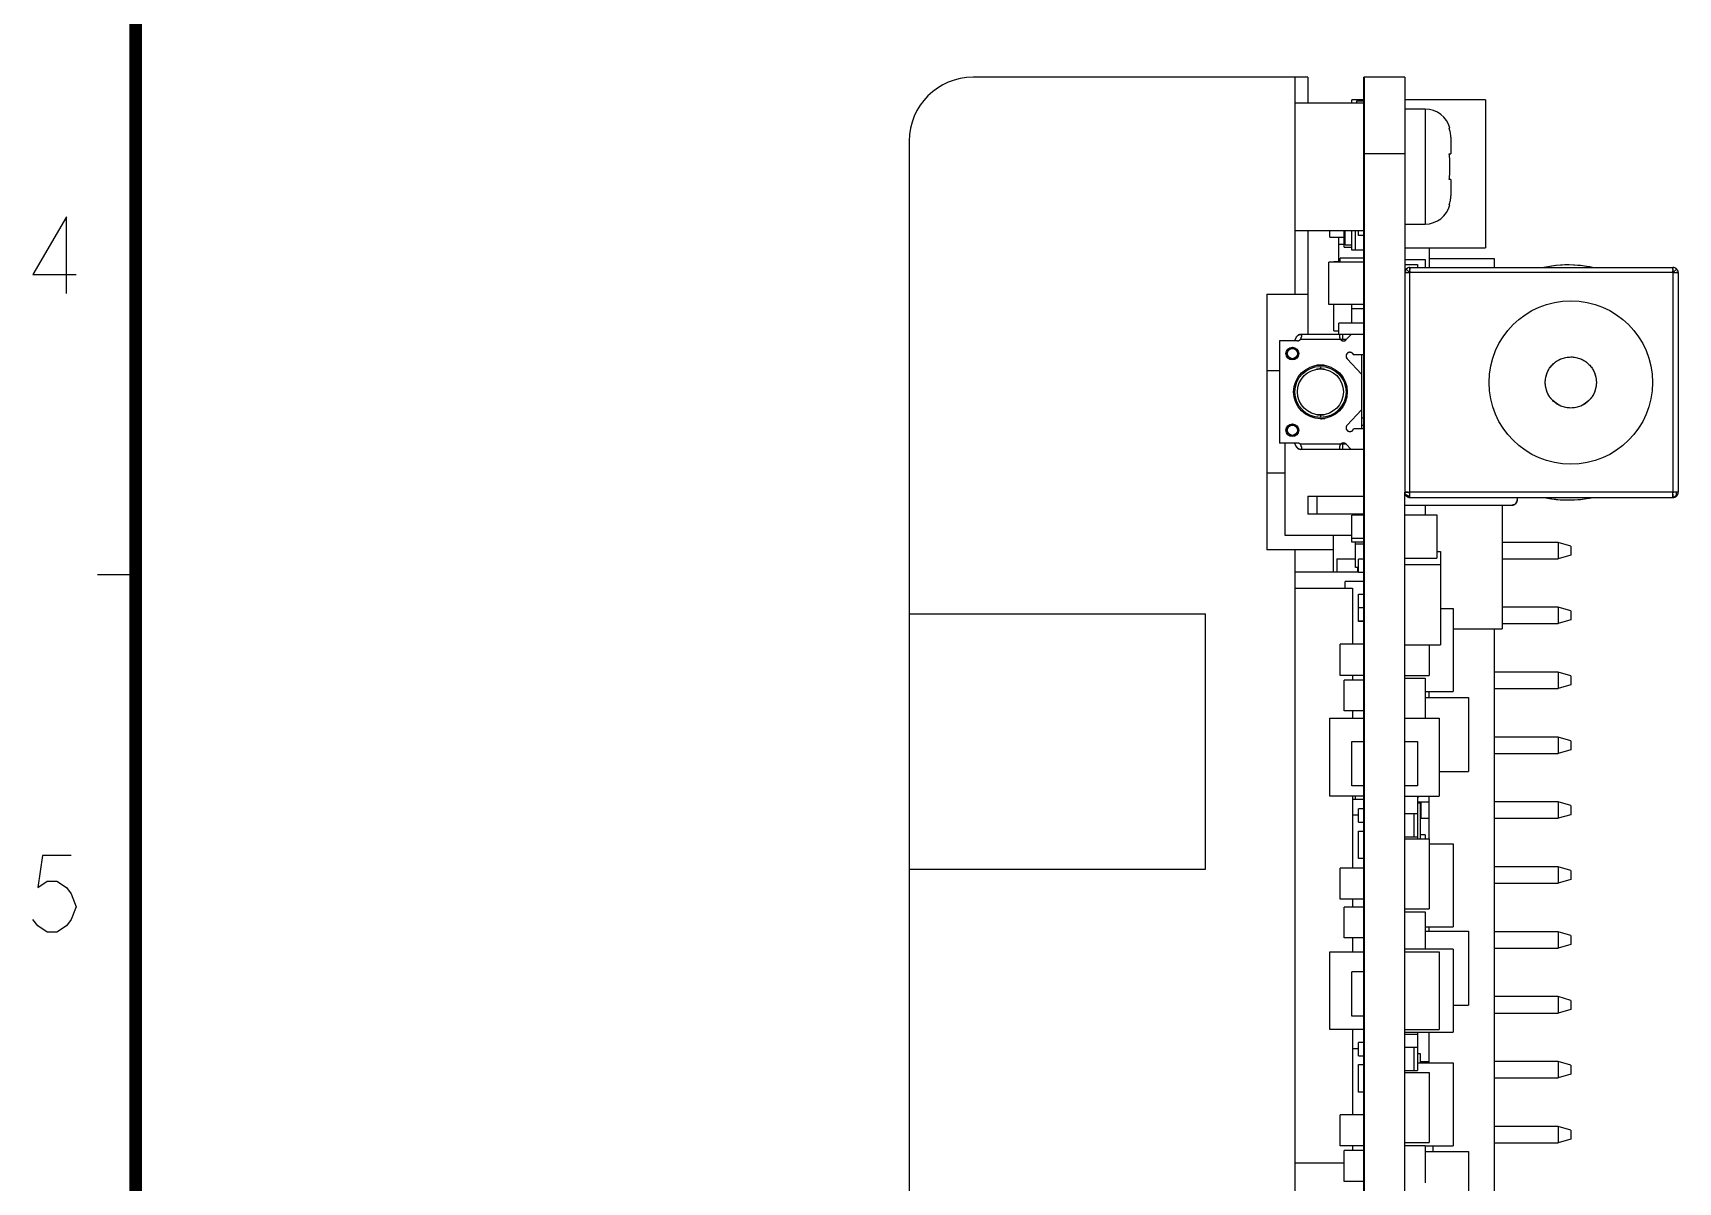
# Model space of a CAD drawing. Header units: millimetres. Extents: x 15 to 418, y 12 to 300.
# Drawn here: x 18 to 82.4, y 169.2 to 214.2 of the extents above; entities that cross this region are included whole.
import ezdxf

# ---------------------------------------------------------------- set-up
doc = ezdxf.new("R2010")
doc.units = ezdxf.units.MM
doc.header["$LTSCALE"] = 23.1
doc.layers.get('0').update_dxf_attribs({"linetype": 'CONTINUOUS'})

msp = doc.modelspace()

# ---------------------------------------------------------------- linework, layer by layer
at = {"color": 7, "linetype": 'Continuous'}
for p, q in [((67.882, 212.47), (54.782, 212.47)), ((67.382, 212.47), (67.382, 203.97)), ((67.882, 212.47), (67.882, 211.47)), ((70.082, 127.47), (70.082, 212.47)), ((71.682, 212.47), (70.082, 212.47)), ((70.103, 127.47), (70.103, 212.47)), ((71.682, 212.47), (71.682, 204.82)), ((67.382, 211.47), (70.082, 211.47)), ((69.603, 211.47), (69.603, 211.586)), ((70.082, 211.586), (69.603, 211.586)), ((69.803, 211.47), (69.803, 211.538)), ((70.082, 211.538), (69.803, 211.538)), ((70.082, 211.537), (69.803, 211.537)), ((71.682, 211.6), (74.582, 211.6)), ((74.842, 211.584), (71.682, 211.584)), ((74.582, 211.6), (74.582, 211.584)), ((74.842, 211.584), (74.842, 205.784)), ((72.482, 211.22), (71.682, 211.22)), ((72.482, 211.22), (72.482, 206.72)), ((73.425, 210.47), (73.45, 210.47)), ((73.482, 210.115), (73.482, 209.47)), ((52.282, 209.97), (52.282, 129.97)), ((71.682, 209.47), (70.082, 209.47)), ((73.425, 209.47), (73.482, 209.47)), ((73.482, 208.47), (73.425, 208.47)), ((73.482, 208.47), (73.482, 207.824)), ((73.45, 207.47), (73.425, 207.47)), ((67.382, 206.47), (70.082, 206.47)), ((67.882, 206.47), (67.882, 202.4)), ((68.753, 206.201), (68.753, 206.47)), ((68.753, 206.201), (69.303, 206.201)), ((69.103, 205.24), (69.103, 206.201)), ((69.303, 205.811), (69.303, 206.47)), ((69.353, 205.911), (69.353, 206.47)), ((69.603, 205.693), (69.603, 206.47)), ((69.753, 205.693), (69.753, 206.47)), ((69.873, 206.275), (69.873, 206.47)), ((70.082, 206.275), (69.873, 206.275)), ((71.682, 206.72), (72.482, 206.72)), ((69.303, 205.917), (69.103, 205.917)), ((69.303, 205.811), (69.603, 205.811)), ((69.353, 205.911), (69.603, 205.911)), ((70.082, 205.693), (69.603, 205.693)), ((71.682, 205.784), (74.842, 205.784)), ((72.632, 205.784), (72.632, 205.02)), ((68.703, 203.572), (68.703, 205.223)), ((70.082, 205.223), (68.703, 205.223)), ((69.153, 205.24), (68.904, 205.24)), ((69.153, 205.223), (69.153, 205.388)), ((70.082, 205.388), (69.153, 205.388)), ((71.682, 205.331), (72.482, 205.331)), ((71.682, 205.134), (72.182, 205.134)), ((71.74, 204.961), (71.882, 204.82)), ((71.882, 205.008), (71.882, 205.02)), ((71.882, 205.02), (82.182, 205.02)), ((71.882, 205.008), (71.882, 204.989)), ((71.882, 204.941), (71.882, 204.991)), ((71.882, 204.896), (71.882, 204.82)), ((72.182, 205.134), (72.182, 205.02)), ((72.482, 205.331), (72.482, 205.02)), ((72.642, 205.37), (75.182, 205.37)), ((75.182, 205.37), (75.182, 205.02)), ((82.182, 204.978), (82.181, 204.939)), ((82.182, 204.82), (82.181, 204.896)), ((82.182, 205.02), (82.182, 205.009)), ((82.182, 205.02), (82.182, 205.02)), ((82.323, 204.961), (82.182, 204.82)), ((71.682, 204.82), (71.682, 196.22)), ((71.682, 204.82), (71.682, 204.82)), ((71.682, 204.82), (71.693, 204.82)), ((71.724, 204.82), (71.763, 204.819)), ((71.882, 204.82), (71.805, 204.819)), ((71.882, 196.02), (71.882, 204.82)), ((82.182, 204.82), (71.882, 204.82)), ((82.182, 204.82), (82.182, 196.22)), ((82.258, 204.819), (82.182, 204.82)), ((82.303, 204.819), (82.353, 204.82)), ((82.37, 204.82), (82.351, 204.82)), ((82.37, 204.82), (82.382, 204.82)), ((82.382, 204.82), (82.382, 196.22)), ((66.282, 203.97), (66.282, 193.97)), ((66.282, 203.97), (67.882, 203.97)), ((70.082, 203.572), (68.703, 203.572)), ((68.904, 202.54), (68.904, 203.572)), ((69.603, 202.842), (69.603, 203.572)), ((70.082, 203.407), (69.603, 203.407)), ((67.434, 202.292), (67.36, 202.15)), ((70.082, 202.4), (67.611, 202.4)), ((67.632, 202.4), (67.632, 202.3)), ((68.904, 202.54), (69.103, 202.54)), ((69.103, 202.4), (69.103, 202.842)), ((70.082, 202.842), (69.103, 202.842)), ((69.132, 202.4), (69.132, 202.298)), ((69.262, 202.2), (69.262, 202.4)), ((69.582, 202.4), (69.391, 202.196)), ((66.782, 202.15), (66.782, 198.15)), ((67.482, 202.15), (66.782, 202.15)), ((67.281, 201.9), (67.281, 201.85)), ((69.168, 202.2), (67.594, 202.2)), ((69.395, 202.2), (69.17, 202.2)), ((69.377, 202.2), (69.383, 202.189)), ((66.782, 200.97), (66.282, 200.97)), ((67.281, 201.45), (67.281, 201.4)), ((68.381, 201.15), (68.381, 201.05)), ((69.398, 201.482), (69.422, 201.449)), ((69.412, 201.463), (69.422, 201.449)), ((69.422, 201.449), (69.981, 200.85)), ((70.082, 201.6), (69.674, 201.6)), ((69.981, 201.6), (69.981, 198.7)), ((68.381, 199.25), (68.381, 199.15)), ((69.981, 199.45), (69.422, 198.851)), ((70.082, 199.12), (69.981, 199.12)), ((67.281, 198.9), (67.281, 198.85)), ((67.281, 198.45), (67.281, 198.4)), ((69.655, 198.663), (69.674, 198.7)), ((70.082, 198.7), (69.674, 198.7)), ((70.082, 198.842), (69.981, 198.842)), ((67.482, 198.15), (66.782, 198.15)), ((67.003, 194.524), (67.003, 198.15)), ((67.36, 198.15), (67.434, 198.007)), ((69.168, 198.1), (67.594, 198.1)), ((67.596, 198.097), (67.594, 198.1)), ((67.607, 198.082), (67.598, 198.094)), ((70.082, 197.9), (67.611, 197.9)), ((67.632, 198), (67.632, 197.9)), ((69.132, 198.002), (69.132, 197.9)), ((69.395, 198.1), (69.17, 198.1)), ((69.262, 197.9), (69.262, 198.1)), ((69.383, 198.111), (69.377, 198.1)), ((69.391, 198.104), (69.582, 197.9)), ((67.003, 196.97), (66.282, 196.97)), ((67.882, 196.07), (70.082, 196.07)), ((68.257, 195.37), (68.257, 196.07)), ((71.682, 127.47), (71.682, 196.22)), ((71.72, 196.22), (71.696, 196.22)), ((71.697, 196.22), (71.72, 196.22)), ((71.759, 196.22), (71.72, 196.22)), ((71.813, 196.22), (71.759, 196.22)), ((71.759, 196.22), (71.813, 196.22)), ((82.382, 196.22), (71.882, 196.22)), ((71.882, 196.02), (82.182, 196.02)), ((76.082, 195.92), (76.077, 195.889)), ((76.082, 196.02), (76.082, 195.92)), ((82.182, 196.097), (82.181, 196.058)), ((82.181, 196.058), (82.181, 196.034)), ((82.181, 196.035), (82.181, 196.058)), ((82.182, 196.151), (82.182, 196.097)), ((82.182, 196.097), (82.182, 196.151)), ((70.082, 195.37), (67.882, 195.37)), ((69.603, 194.263), (69.603, 195.33)), ((70.082, 195.33), (69.603, 195.33)), ((71.682, 195.72), (75.882, 195.72)), ((71.682, 195.342), (72.932, 195.342)), ((72.482, 195.72), (72.482, 195.342)), ((72.932, 195.342), (72.932, 193.642)), ((75.492, 195.72), (75.492, 190.878)), ((69.603, 194.524), (67.003, 194.524)), ((68.882, 194.524), (68.882, 193.093)), ((68.882, 193.97), (66.282, 193.97)), ((67.382, 193.97), (67.382, 127.47)), ((70.082, 194.416), (69.603, 194.416)), ((70.082, 194.263), (69.603, 194.263)), ((69.753, 193.273), (69.753, 194.263)), ((70.082, 194.187), (69.753, 194.187)), ((72.932, 193.908), (73.082, 193.908)), ((73.082, 193.908), (73.082, 190.25)), ((77.682, 194.26), (75.492, 194.26)), ((77.682, 194.26), (77.682, 193.62)), ((78.182, 194.116), (77.682, 194.26)), ((78.182, 194.116), (78.182, 193.763)), ((69.023, 193.62), (69.023, 193.093)), ((69.023, 193.62), (69.753, 193.62)), ((69.873, 193.273), (69.753, 193.273)), ((69.832, 193.273), (69.832, 193.092)), ((69.873, 193.092), (69.873, 193.605)), ((70.082, 193.605), (69.873, 193.605)), ((71.682, 193.642), (72.932, 193.642)), ((71.682, 193.4), (73.082, 193.4)), ((75.492, 193.62), (77.682, 193.62)), ((78.182, 193.763), (77.682, 193.62)), ((20.5, 193), (22, 193)), ((69.873, 193.093), (67.382, 193.093)), ((69.353, 192.47), (69.353, 192.728)), ((70.082, 192.728), (69.353, 192.728)), ((69.873, 193.092), (70.082, 193.092)), ((67.382, 192.47), (69.632, 192.47)), ((69.632, 192.47), (69.632, 190.275)), ((69.873, 191.162), (69.873, 192.234)), ((69.873, 192.234), (70.082, 192.234)), ((52.282, 191.47), (63.882, 191.47)), ((63.882, 181.47), (63.882, 191.47)), ((70.082, 191.7), (69.873, 191.7)), ((73.082, 191.672), (73.582, 191.672)), ((73.582, 191.672), (73.582, 188.422)), ((77.682, 191.72), (75.492, 191.72)), ((77.682, 191.72), (77.682, 191.08)), ((78.182, 191.576), (77.682, 191.72)), ((78.182, 191.576), (78.182, 191.223)), ((69.873, 191.187), (70.082, 191.187)), ((70.082, 191.162), (69.873, 191.162)), ((73.582, 190.878), (75.492, 190.878)), ((75.182, 190.878), (75.182, 157.255)), ((75.492, 191.08), (77.682, 191.08)), ((78.182, 191.223), (77.682, 191.08)), ((69.153, 189.056), (69.153, 190.275)), ((70.082, 190.275), (69.153, 190.275)), ((71.682, 190.25), (73.082, 190.25)), ((72.632, 190.25), (72.632, 189.056)), ((70.082, 189.056), (69.153, 189.056)), ((69.303, 187.666), (69.303, 188.872)), ((70.082, 188.872), (69.303, 188.872)), ((69.632, 189.056), (69.632, 188.872)), ((71.682, 189.056), (72.632, 189.056)), ((71.682, 188.948), (72.482, 188.948)), ((72.482, 188.948), (72.482, 187.38)), ((77.682, 189.18), (75.182, 189.18)), ((77.682, 189.18), (77.682, 188.54)), ((78.182, 189.036), (77.682, 189.18)), ((78.182, 189.036), (78.182, 188.683)), ((72.482, 188.422), (73.582, 188.422)), ((72.482, 188.193), (74.182, 188.193)), ((72.642, 188.193), (72.642, 188.422)), ((74.182, 188.193), (74.182, 185.297)), ((75.182, 188.54), (77.682, 188.54)), ((78.182, 188.683), (77.682, 188.54)), ((70.082, 187.666), (69.303, 187.666)), ((69.632, 187.666), (69.632, 187.38)), ((68.753, 184.332), (68.753, 187.38)), ((68.753, 187.38), (70.082, 187.38)), ((71.682, 187.38), (73.032, 187.38)), ((73.032, 187.38), (73.032, 184.332)), ((69.603, 184.738), (69.603, 186.465)), ((69.603, 186.465), (70.082, 186.465)), ((71.682, 186.465), (72.182, 186.465)), ((72.182, 186.465), (72.182, 184.738)), ((77.682, 186.64), (75.182, 186.64)), ((77.682, 186.64), (77.682, 186)), ((78.182, 186.496), (77.682, 186.64)), ((78.182, 186.143), (77.682, 186)), ((78.182, 186.496), (78.182, 186.143)), ((75.182, 186), (77.682, 186)), ((73.032, 185.297), (74.182, 185.297)), ((70.082, 184.332), (68.753, 184.332)), ((70.082, 184.738), (69.603, 184.738)), ((69.632, 184.332), (69.632, 181.512)), ((69.753, 184.203), (69.753, 184.332)), ((72.182, 184.738), (71.682, 184.738)), ((71.682, 184.332), (73.032, 184.332)), ((72.182, 184.332), (72.182, 182.655)), ((72.182, 184.301), (72.232, 184.301)), ((72.232, 184.332), (72.232, 184.301)), ((72.642, 182.655), (72.642, 184.332)), ((70.082, 184.203), (69.632, 184.203)), ((69.873, 183.584), (69.632, 183.584)), ((69.873, 183.313), (69.873, 183.826)), ((70.082, 183.826), (69.873, 183.826)), ((71.682, 183.646), (72.182, 183.646)), ((72.032, 183.646), (72.032, 182.732)), ((72.182, 184.1), (72.642, 184.1)), ((72.182, 184.062), (72.282, 184.062)), ((72.282, 184.062), (72.282, 182.655)), ((72.322, 184.1), (72.283, 184.061)), ((72.322, 183.46), (72.322, 184.1)), ((77.682, 184.1), (75.182, 184.1)), ((77.682, 184.1), (77.682, 183.46)), ((78.182, 183.956), (77.682, 184.1)), ((78.182, 183.603), (77.682, 183.46)), ((78.182, 183.956), (78.182, 183.603)), ((69.873, 183.313), (70.082, 183.313)), ((69.873, 181.891), (69.873, 182.963)), ((69.873, 182.963), (70.082, 182.963)), ((72.282, 183.5), (72.322, 183.46)), ((72.282, 183.46), (72.642, 183.46)), ((75.182, 183.46), (77.682, 183.46)), ((71.682, 182.732), (72.182, 182.732)), ((71.682, 182.655), (72.632, 182.655)), ((72.482, 182.815), (72.282, 182.815)), ((72.482, 182.815), (72.482, 182.655)), ((72.632, 182.655), (72.632, 179.912)), ((72.632, 182.464), (73.582, 182.464)), ((73.582, 182.464), (73.582, 179.214)), ((70.082, 181.891), (69.873, 181.891)), ((52.282, 181.47), (63.882, 181.47)), ((69.153, 180.293), (69.153, 181.512)), ((70.082, 181.512), (69.153, 181.512)), ((77.682, 181.56), (75.182, 181.56)), ((77.682, 181.56), (77.682, 180.92)), ((78.182, 181.416), (77.682, 181.56)), ((78.182, 181.063), (77.682, 180.92)), ((78.182, 181.416), (78.182, 181.063)), ((75.182, 180.92), (77.682, 180.92)), ((70.082, 180.293), (69.153, 180.293)), ((69.303, 178.776), (69.303, 179.982)), ((70.082, 179.982), (69.303, 179.982)), ((69.632, 180.293), (69.632, 179.982)), ((71.682, 179.912), (72.632, 179.912)), ((71.682, 179.804), (72.482, 179.804)), ((72.482, 179.804), (72.482, 178.337)), ((72.482, 179.214), (73.582, 179.214)), ((72.642, 179.049), (72.642, 179.214)), ((70.082, 178.776), (69.303, 178.776)), ((69.632, 178.776), (69.632, 178.236)), ((72.482, 179.049), (74.182, 179.049)), ((74.182, 179.049), (74.182, 176.153)), ((77.682, 179.02), (75.182, 179.02)), ((77.682, 179.02), (77.682, 178.38)), ((78.182, 178.876), (77.682, 179.02)), ((78.182, 178.523), (77.682, 178.38)), ((78.182, 178.876), (78.182, 178.523)), ((68.753, 175.188), (68.753, 178.236)), ((68.753, 178.236), (70.082, 178.236)), ((73.582, 178.337), (71.682, 178.337)), ((71.682, 178.236), (73.032, 178.236)), ((73.032, 178.236), (73.032, 175.188)), ((73.582, 178.337), (73.582, 175.087)), ((75.182, 178.38), (77.682, 178.38)), ((69.603, 175.721), (69.603, 177.448)), ((70.082, 177.448), (69.603, 177.448)), ((73.582, 176.153), (74.182, 176.153)), ((77.682, 176.48), (75.182, 176.48)), ((75.182, 175.84), (77.682, 175.84)), ((77.682, 176.48), (77.682, 175.84)), ((78.182, 176.336), (77.682, 176.48)), ((78.182, 175.983), (77.682, 175.84)), ((78.182, 176.336), (78.182, 175.983)), ((70.082, 175.721), (69.603, 175.721)), ((70.082, 175.188), (68.753, 175.188)), ((69.632, 175.188), (69.632, 171.86)), ((69.873, 174.169), (69.873, 174.682)), ((70.082, 174.682), (69.873, 174.682)), ((71.682, 175.188), (73.032, 175.188)), ((71.682, 175.087), (73.582, 175.087)), ((71.682, 175.01), (72.182, 175.01)), ((72.182, 175.087), (72.182, 173.588)), ((72.642, 173.892), (72.642, 175.087)), ((69.873, 174.44), (69.632, 174.44)), ((69.873, 174.169), (70.082, 174.169)), ((71.682, 174.502), (72.182, 174.502)), ((72.032, 174.502), (72.032, 173.588)), ((72.182, 174.26), (72.282, 174.26)), ((72.282, 174.26), (72.282, 173.892)), ((72.322, 173.94), (72.282, 173.9)), ((72.282, 173.94), (72.642, 173.94)), ((72.322, 173.892), (72.322, 173.94)), ((77.682, 173.94), (75.182, 173.94)), ((77.682, 173.94), (77.682, 173.3)), ((78.182, 173.796), (77.682, 173.94)), ((69.873, 172.747), (69.873, 173.819)), ((69.873, 173.819), (70.082, 173.819)), ((71.682, 173.588), (72.182, 173.588)), ((71.682, 173.511), (72.632, 173.511)), ((72.182, 173.892), (73.582, 173.892)), ((72.632, 173.511), (72.632, 170.768)), ((73.582, 173.892), (73.582, 170.642)), ((75.182, 173.3), (77.682, 173.3)), ((78.182, 173.443), (77.682, 173.3)), ((78.182, 173.796), (78.182, 173.443)), ((70.082, 172.747), (69.873, 172.747)), ((69.153, 170.641), (69.153, 171.86)), ((70.082, 171.86), (69.153, 171.86)), ((77.682, 171.4), (75.182, 171.4)), ((77.682, 171.4), (77.682, 170.76)), ((78.182, 171.256), (77.682, 171.4)), ((71.682, 170.768), (72.632, 170.768)), ((75.182, 170.76), (77.682, 170.76)), ((78.182, 170.903), (77.682, 170.76)), ((78.182, 171.256), (78.182, 170.903)), ((70.082, 170.641), (69.153, 170.641)), ((69.303, 169.251), (69.303, 170.457)), ((70.082, 170.457), (69.303, 170.457)), ((69.632, 170.641), (69.632, 170.457)), ((71.682, 170.66), (72.482, 170.66)), ((72.482, 170.66), (72.482, 169.193)), ((72.482, 170.642), (73.582, 170.642)), ((72.482, 170.413), (74.182, 170.413)), ((72.782, 170.642), (72.782, 170.413)), ((74.182, 170.413), (74.182, 167.517)), ((67.382, 169.97), (69.303, 169.97)), ((70.082, 169.251), (69.303, 169.251))]:
    msp.add_line(p, q, dxfattribs=at)
at = {"color": 6, "linetype": 'Continuous'}
msp.add_line((67.882, 196.07), (67.882, 195.37), dxfattribs=at)
at = {"color": 7, "linetype": 'Continuous', "const_width": 0.5}
msp.add_lwpolyline([(22, 293), (22, 18)], dxfattribs=at)
at = {"color": 7, "linetype": 'Continuous'}
for points in [[(19.285, 204), (19.285, 207), (17.973, 204.75), (19.66, 204.75)], [(19.473, 182), (18.348, 182), (18.16, 180.75), (18.535, 181), (18.91, 181), (19.285, 180.75), (19.473, 180.5), (19.66, 180), (19.473, 179.5), (19.285, 179.25), (18.91, 179), (18.535, 179), (18.16, 179.25), (17.973, 179.5)]]:
    msp.add_lwpolyline(points, dxfattribs=at)
for centre, radius in [((78.182, 200.52), 3.2), ((67.281, 201.65), 0.25), ((67.281, 201.65), 0.2), ((68.381, 200.15), 1.05), ((68.381, 200.15), 1), ((68.381, 200.15), 0.9), ((78.182, 200.52), 1), ((67.281, 198.65), 0.25), ((67.281, 198.65), 0.2)]:
    msp.add_circle(centre, radius, dxfattribs=at)
for centre, radius, start, end in [((54.782, 209.97), 2.5, 90, 180), ((72.482, 210.22), 1, 14.47751, 90), ((72.482, 207.72), 1, 270, 345.52249), ((71.882, 204.82), 0.2, 89.98573, 180.01427), ((71.882, 204.999), 0.0211, 89.94067, 91.04825), ((74.715, 204.996), 2.833, 179.75004, 180.11418), ((66.994, 204.904), 4.889, 359.91108, 0.43467), ((69.663, 204.913), 2.22, 359.55688, 0.71406), ((63.724, 204.913), 8.158, 359.34351, 359.8792), ((78.082, 200.52), 4.6, 78.03142, 101.96863), ((78.09, 200.467), 4.653, 98.16167, 101.92958), ((78.082, 200.53), 4.59, 80.93041, 98.17576), ((78.073, 200.465), 4.655, 78.07083, 80.95379), ((77.023, 205.006), 5.159, 359.25983, 359.69019), ((87.743, 204.897), 5.562, 179.56508, 180.0056), ((84.484, 204.91), 2.303, 179.28823, 180.35208), ((88.233, 204.9), 6.051, 180.02905, 180.75581), ((82.182, 204.82), 0.2, 359.98575, 90.01425), ((78.873, 205.005), 3.309, 359.52645, 0.06085), ((71.696, 201.511), 3.309, 89.52645, 90.06085), ((71.696, 199.661), 5.159, 89.25983, 89.69019), ((71.804, 210.381), 5.562, 269.56508, 270.0056), ((71.791, 207.122), 2.303, 269.28823, 270.35208), ((71.802, 210.871), 6.051, 270.02905, 270.75581), ((82.275, 212.978), 8.158, 269.34351, 269.8792), ((82.266, 209.708), 4.889, 269.91108, 270.43467), ((82.275, 207.039), 2.22, 269.55688, 270.71406), ((82.358, 201.986), 2.833, 89.75004, 90.11418), ((82.361, 204.82), 0.0211, 359.94073, 1.04769), ((67.611, 202.2), 0.2, 89.99893, 152.43787), ((67.673, 202.141), 0.285, 137.41428, 139.69719), ((67.482, 202.3), 0.15, 269.99825, 0.00175), ((67.595, 202.224), 0.171, 127.92182, 128.41637), ((67.616, 202.182), 0.218, 112.41834, 115.84229), ((67.611, 202.21), 0.19, 102.39903, 106.41881), ((67.489, 202.296), 0.142, 336.75972, 340.83031), ((67.443, 202.31), 0.19, 346.81543, 348.23681), ((67.448, 202.308), 0.185, 346.50754, 346.81292), ((69.282, 202.298), 0.15, 179.99927, 317.00073), ((69.431, 202.332), 0.303, 192.73311, 192.92902), ((69.391, 202.323), 0.262, 192.91574, 193.8954), ((69.361, 202.316), 0.231, 193.90463, 194.77815), ((67.481, 202.313), 0.163, 270.23224, 270.72863), ((67.483, 202.292), 0.142, 282.16927, 283.97149), ((67.483, 202.295), 0.145, 283.97716, 287.14239), ((67.482, 202.298), 0.148, 287.1363, 288.36355), ((67.48, 202.303), 0.153, 288.3898, 294.5181), ((67.479, 202.306), 0.156, 294.49393, 297.58284), ((67.479, 202.305), 0.156, 297.58458, 298.05795), ((67.48, 202.304), 0.155, 298.05457, 302.46737), ((67.481, 202.303), 0.153, 302.46948, 306.11231), ((67.486, 202.296), 0.145, 306.05822, 312.32224), ((67.495, 202.286), 0.131, 312.35651, 316.75425), ((67.5, 202.281), 0.123, 316.77681, 319.08239), ((67.436, 202.334), 0.207, 319.59692, 323.34092), ((67.499, 202.292), 0.131, 331.65093, 336.71435), ((69.316, 202.326), 0.194, 212.12853, 213.56457), ((69.923, 203.003), 1.102, 226.78357, 227.0309), ((69.291, 202.299), 0.156, 235.5469, 237.50763), ((69.287, 202.292), 0.148, 237.52212, 238.05479), ((69.282, 202.299), 0.151, 240.91049, 255.16228), ((69.272, 202.265), 0.117, 244.17244, 244.60631), ((69.269, 202.259), 0.11, 244.57763, 247.97902), ((69.264, 202.246), 0.0959, 247.97037, 257.73099), ((69.267, 202.26), 0.11, 257.82978, 260.93523), ((69.294, 202.277), 0.128, 274.77037, 276.67052), ((69.295, 202.251), 0.102, 291.02437, 291.96238), ((69.294, 202.253), 0.105, 291.96029, 292.40141), ((69.532, 201.551), 0.15, 18.89041, 207.30126), ((69.531, 201.551), 0.149, 158.82282, 167.92344), ((69.533, 201.551), 0.151, 143.31611, 154.43927), ((68.382, 200.145), 1.055, 90.02416, 99.46619), ((68.382, 200.142), 0.908, 90.04344, 99.98485), ((68.38, 200.127), 1.073, 89.5017, 89.92643), ((68.381, 200.144), 0.905, 80.03423, 89.96947), ((68.38, 200.138), 1.062, 80.56221, 89.51837), ((69.531, 201.552), 0.149, 173.90258, 179.34968), ((69.528, 201.552), 0.146, 167.9293, 173.85652), ((69.515, 201.545), 0.132, 194.50239, 197.33908), ((69.501, 201.54), 0.117, 197.28456, 203.39693), ((69.499, 201.54), 0.115, 203.50545, 206.54092), ((69.513, 201.547), 0.131, 206.54409, 209.29975), ((68.382, 200.155), 0.905, 260.03423, 269.96947), ((68.383, 200.173), 1.073, 269.61278, 269.92705), ((68.381, 200.157), 0.908, 270.04344, 279.98485), ((68.381, 200.155), 1.055, 270.02478, 279.46675), ((69.532, 198.748), 0.15, 136.99971, 325.41057), ((69.532, 198.749), 0.15, 167.48732, 177.43298), ((69.538, 198.749), 0.156, 177.40902, 182.98084), ((69.538, 198.749), 0.156, 182.96804, 186.90136), ((69.524, 198.751), 0.142, 160.22551, 167.46273), ((69.516, 198.754), 0.133, 152.57717, 160.2307), ((69.558, 198.725), 0.115, 321.62021, 324.65494), ((69.545, 198.734), 0.131, 324.658, 327.40854), ((67.611, 198.1), 0.2, 207.56213, 270.00107), ((67.482, 198), 0.15, 359.99825, 90.00175), ((67.479, 197.993), 0.157, 76.87199, 77.98013), ((67.479, 197.993), 0.157, 66.55391, 76.86915), ((67.48, 197.994), 0.156, 65.43504, 66.55383), ((67.482, 197.999), 0.151, 59.77864, 65.4611), ((67.484, 198.003), 0.146, 59.2042, 59.74833), ((67.486, 198.006), 0.142, 55.26938, 59.2179), ((67.488, 198.009), 0.138, 54.06406, 55.25444), ((67.487, 198.008), 0.141, 52.81751, 54.06108), ((67.485, 198.004), 0.145, 51.42383, 52.81663), ((67.477, 197.995), 0.156, 46.31034, 51.37467), ((67.466, 197.984), 0.172, 43.66966, 46.34481), ((67.46, 197.978), 0.181, 42.41786, 43.68145), ((66.691, 197.4), 1.142, 37.43344, 37.62338), ((67.463, 197.982), 0.175, 32.94216, 34.65674), ((67.485, 197.997), 0.148, 31.85829, 32.91831), ((67.503, 198.008), 0.127, 28.59698, 31.8917), ((67.512, 198.012), 0.118, 27.06386, 28.55815), ((67.516, 198.015), 0.113, 24.93815, 27.06862), ((67.521, 198.017), 0.108, 23.31196, 24.93413), ((67.366, 197.973), 0.269, 13.7276, 14.37029), ((67.363, 197.972), 0.271, 13.12302, 13.72774), ((67.362, 197.972), 0.273, 12.71112, 13.12326), ((67.361, 197.971), 0.274, 12.26551, 12.71113), ((67.371, 197.974), 0.263, 11.06241, 12.28104), ((69.282, 198.002), 0.15, 42.99905, 180.00095), ((69.32, 197.992), 0.19, 166.95409, 168.72335), ((69.313, 197.993), 0.182, 166.39161, 166.95077), ((69.273, 198.005), 0.141, 157.12502, 161.03715), ((69.263, 198.009), 0.13, 153.4179, 157.09217), ((69.267, 198.007), 0.135, 152.74923, 153.41211), ((69.271, 198.005), 0.139, 151.73159, 152.74726), ((69.339, 197.961), 0.22, 142.07357, 144.1259), ((69.359, 197.945), 0.246, 141.02327, 142.08964), ((69.837, 197.382), 0.981, 132.64125, 132.96042), ((69.3, 197.989), 0.17, 122.80278, 124.69873), ((69.289, 198.006), 0.15, 120.56565, 122.81312), ((69.282, 198.001), 0.151, 104.56147, 117.22046), ((69.267, 198.048), 0.103, 113.11559, 114.50646), ((69.262, 198.058), 0.091, 101.54602, 113.10211), ((69.266, 198.04), 0.11, 98.56939, 101.4823), ((69.294, 198.025), 0.125, 82.77524, 84.39362), ((69.293, 198.041), 0.11, 66.61068, 70.07842), ((71.883, 196.22), 0.201, 180.05683, 197.73131), ((71.882, 196.22), 0.2, 179.98573, 270.01427), ((71.881, 196.219), 0.199, 197.78154, 200.05518), ((71.883, 196.22), 0.201, 200.08584, 214.62367), ((71.765, 198.901), 2.681, 269.03183, 269.87218), ((71.882, 196.22), 0.201, 216.62269, 231.83185), ((71.882, 196.22), 0.201, 233.88331, 251.86195), ((71.89, 196.23), 0.213, 239.45079, 240.95965), ((71.817, 218.838), 22.618, 269.98879, 270.16368), ((71.881, 196.355), 0.276, 257.14433, 270.07528), ((71.882, 196.222), 0.202, 251.9345, 253.48187), ((71.882, 196.221), 0.201, 253.50327, 269.93737), ((75.882, 195.92), 0.2, 269.98463, 0.01537), ((78.09, 200.573), 4.653, 258.07043, 261.76759), ((78.082, 200.52), 4.6, 258.03135, 281.96858), ((78.082, 200.51), 4.59, 261.75271, 278.99511), ((78.073, 200.574), 4.655, 278.97245, 281.92923), ((79.501, 196.103), 2.681, 359.03183, 359.87218), ((59.564, 196.155), 22.618, 359.98879, 0.16368), ((82.182, 196.22), 0.2, 269.98575, 0.01425), ((82.182, 196.221), 0.201, 270.05683, 287.73131), ((82.182, 196.219), 0.199, 287.78154, 290.05515), ((82.201, 196.175), 0.151, 287.5736, 291.92264), ((82.181, 196.221), 0.201, 290.08581, 304.62369), ((82.181, 196.22), 0.201, 306.62264, 321.83192), ((82.047, 196.219), 0.276, 347.14433, 0.07528), ((82.181, 196.22), 0.201, 323.8833, 341.86196), ((82.18, 196.22), 0.202, 341.93451, 343.48188), ((82.18, 196.22), 0.201, 343.50327, 359.93737)]:
    msp.add_arc(centre, radius, start, end, dxfattribs=at)
at = {"color": 6, "linetype": 'Continuous'}
for centre, radius, start, end in [((71.883, 196.22), 0.202, 197.73131, 198.36586), ((71.882, 196.22), 0.201, 198.46894, 200.08584), ((71.882, 196.22), 0.201, 214.62367, 215.7375), ((71.883, 196.221), 0.201, 215.81766, 216.62269), ((71.882, 196.221), 0.201, 233.54928, 233.88331), ((71.882, 196.221), 0.201, 251.86195, 252.00087), ((71.882, 196.221), 0.202, 253.48187, 267.26467), ((71.882, 196.218), 0.198, 267.29358, 269.02912), ((71.882, 196.217), 0.197, 269.02992, 269.99958), ((82.182, 196.221), 0.202, 287.73131, 288.36586), ((82.181, 196.22), 0.201, 288.46894, 290.08581), ((82.181, 196.22), 0.201, 304.62369, 305.73748), ((82.181, 196.221), 0.201, 305.81765, 306.62264), ((82.181, 196.22), 0.201, 323.54927, 323.8833), ((82.181, 196.22), 0.201, 341.86196, 342.00088), ((82.18, 196.22), 0.202, 343.48188, 357.26495), ((82.185, 196.22), 0.197, 359.03029, 359.99958), ((82.184, 196.22), 0.198, 357.29387, 359.02949)]:
    msp.add_arc(centre, radius, start, end, dxfattribs=at)
at = {"color": 7, "linetype": 'Continuous'}
for points, knots in [([(73.482, 210.115), (73.482, 210.175), (73.473, 210.296), (73.444, 210.413), (73.425, 210.47)], [0, 0, 0, 0, 0.500026, 1, 1, 1, 1]), ([(73.425, 208.47), (73.435, 208.553), (73.447, 208.719), (73.452, 208.97), (73.447, 209.22), (73.435, 209.387), (73.425, 209.47)], [0, 0, 0, 0, 0.25, 0.500001, 0.75, 1, 1, 1, 1]), ([(73.425, 207.47), (73.444, 207.527), (73.473, 207.644), (73.482, 207.764), (73.482, 207.824)], [0, 0, 0, 0, 0.499973, 1, 1, 1, 1]), ([(71.694, 204.82), (71.692, 204.82), (71.689, 204.82), (71.686, 204.82), (71.684, 204.821), (71.683, 204.82), (71.682, 204.821), (71.682, 204.821), (71.682, 204.82)], [0, 0, 0, 0, 0.401677, 0.693295, 0.797014, 0.874044, 0.930642, 1, 1, 1, 1]), ([(71.881, 205.02), (71.881, 205.02), (71.88, 205.02), (71.881, 205.019), (71.881, 205.018), (71.881, 205.017), (71.881, 205.015), (71.882, 205.012), (71.882, 205.01), (71.882, 205.008)], [0, 0, 0, 0, 0.069909, 0.128944, 0.206327, 0.309579, 0.440704, 0.599799, 1, 1, 1, 1]), ([(71.882, 204.989), (71.882, 204.986), (71.882, 204.97), (71.882, 204.953), (71.882, 204.941)], [0, 0, 0, 0, 0.211487, 1, 1, 1, 1]), ([(82.182, 205.008), (82.182, 205.01), (82.182, 205.013), (82.182, 205.016), (82.183, 205.018), (82.182, 205.019), (82.183, 205.02), (82.183, 205.02), (82.182, 205.02)], [0, 0, 0, 0, 0.401673, 0.693287, 0.797004, 0.874032, 0.930629, 1, 1, 1, 1]), ([(82.182, 204.978), (82.182, 204.981), (82.182, 204.991), (82.182, 205.001), (82.182, 205.008)], [0, 0, 0, 0, 0.30278, 1, 1, 1, 1]), ([(82.382, 204.82), (82.382, 204.82), (82.382, 204.821), (82.381, 204.82), (82.38, 204.82), (82.379, 204.82), (82.377, 204.82), (82.374, 204.82), (82.372, 204.82), (82.37, 204.82)], [0, 0, 0, 0, 0.069921, 0.128954, 0.206336, 0.309586, 0.440709, 0.599802, 1, 1, 1, 1]), ([(71.724, 204.82), (71.721, 204.82), (71.711, 204.82), (71.701, 204.82), (71.694, 204.82)], [0, 0, 0, 0, 0.30278, 1, 1, 1, 1]), ([(82.351, 204.82), (82.348, 204.82), (82.332, 204.82), (82.315, 204.82), (82.303, 204.819)], [0, 0, 0, 0, 0.211487, 1, 1, 1, 1]), ([(67.434, 202.292), (67.435, 202.296), (67.438, 202.302), (67.443, 202.31), (67.449, 202.318), (67.454, 202.323), (67.456, 202.325)], [0, 0, 0, 0, 0.249551, 0.502023, 0.750973, 1, 1, 1, 1]), ([(67.623, 202.25), (67.624, 202.251), (67.625, 202.256), (67.627, 202.261), (67.628, 202.265)], [0, 0, 0, 0, 0.251972, 1, 1, 1, 1]), ([(67.629, 202.271), (67.629, 202.273), (67.631, 202.283), (67.632, 202.293), (67.632, 202.3)], [0, 0, 0, 0, 0.258357, 1, 1, 1, 1]), ([(69.132, 202.298), (69.131, 202.297), (69.131, 202.295), (69.131, 202.291), (69.132, 202.289), (69.132, 202.287)], [0, 0, 0, 0, 0.247257, 0.495961, 1, 1, 1, 1]), ([(69.132, 202.287), (69.132, 202.285), (69.133, 202.278), (69.134, 202.271), (69.136, 202.266)], [0, 0, 0, 0, 0.245355, 1, 1, 1, 1]), ([(69.138, 202.257), (69.139, 202.251), (69.143, 202.239), (69.149, 202.228), (69.152, 202.223)], [0, 0, 0, 0, 0.495711, 1, 1, 1, 1]), ([(67.217, 201.461), (67.207, 201.464), (67.187, 201.472), (67.152, 201.495), (67.115, 201.532), (67.087, 201.589), (67.078, 201.652), (67.088, 201.714), (67.113, 201.761), (67.14, 201.793), (67.172, 201.82), (67.2, 201.835), (67.22, 201.84)], [0, 0, 0, 0, 0.062457, 0.125266, 0.250159, 0.375138, 0.500102, 0.625091, 0.750047, 0.812669, 0.875248, 1, 1, 1, 1]), ([(67.346, 201.839), (67.356, 201.836), (67.375, 201.828), (67.41, 201.805), (67.447, 201.767), (67.475, 201.711), (67.484, 201.648), (67.474, 201.585), (67.45, 201.539), (67.422, 201.507), (67.391, 201.48), (67.362, 201.465), (67.342, 201.459)], [0, 0, 0, 0, 0.062457, 0.125266, 0.250159, 0.375138, 0.500102, 0.625091, 0.750047, 0.812669, 0.875248, 1, 1, 1, 1]), ([(69.249, 202.151), (69.258, 202.15), (69.277, 202.149), (69.296, 202.149), (69.305, 202.15)], [0, 0, 0, 0, 0.498887, 1, 1, 1, 1]), ([(69.309, 202.15), (69.313, 202.151), (69.321, 202.152), (69.328, 202.154), (69.332, 202.156)], [0, 0, 0, 0, 0.49946, 1, 1, 1, 1]), ([(69.63, 201.665), (69.615, 201.678), (69.588, 201.693), (69.548, 201.701), (69.518, 201.702), (69.488, 201.696), (69.45, 201.68), (69.427, 201.66), (69.414, 201.644)], [0, 0, 0, 0, 0.249434, 0.374693, 0.50005, 0.625383, 0.750631, 1, 1, 1, 1]), ([(78.182, 199.52), (78.116, 199.522), (78.018, 199.531), (77.891, 199.561), (77.798, 199.594), (77.709, 199.636), (77.597, 199.704), (77.47, 199.808), (77.345, 199.961), (77.252, 200.135), (77.195, 200.324), (77.175, 200.52), (77.195, 200.716), (77.252, 200.905), (77.345, 201.079), (77.449, 201.206), (77.546, 201.294), (77.625, 201.352), (77.709, 201.403), (77.798, 201.446), (77.89, 201.479), (77.986, 201.5), (78.084, 201.513), (78.149, 201.518), (78.182, 201.52)], [0, 0, 0, 0, 0.062541, 0.09379, 0.125065, 0.156371, 0.187653, 0.250098, 0.312574, 0.375032, 0.437497, 0.499966, 0.562431, 0.624894, 0.687341, 0.749815, 0.781065, 0.812306, 0.843603, 0.874918, 0.906151, 0.937368, 0.968689, 1, 1, 1, 1]), ([(78.182, 201.52), (78.247, 201.517), (78.345, 201.509), (78.473, 201.479), (78.566, 201.446), (78.654, 201.403), (78.766, 201.336), (78.893, 201.231), (79.019, 201.079), (79.112, 200.905), (79.169, 200.716), (79.188, 200.52), (79.169, 200.323), (79.112, 200.135), (79.019, 199.961), (78.914, 199.834), (78.817, 199.746), (78.738, 199.687), (78.654, 199.636), (78.566, 199.593), (78.473, 199.561), (78.377, 199.539), (78.28, 199.527), (78.214, 199.522), (78.182, 199.52)], [0, 0, 0, 0, 0.062541, 0.09379, 0.125065, 0.156371, 0.187653, 0.250098, 0.312574, 0.375032, 0.437497, 0.499966, 0.562431, 0.624894, 0.687341, 0.749815, 0.781065, 0.812306, 0.843603, 0.874918, 0.906151, 0.937368, 0.968689, 1, 1, 1, 1]), ([(67.217, 198.461), (67.207, 198.464), (67.187, 198.472), (67.152, 198.495), (67.115, 198.532), (67.087, 198.589), (67.078, 198.652), (67.088, 198.714), (67.113, 198.761), (67.14, 198.793), (67.172, 198.82), (67.2, 198.835), (67.22, 198.84)], [0, 0, 0, 0, 0.062457, 0.125266, 0.250159, 0.375138, 0.500102, 0.625091, 0.750047, 0.812669, 0.875248, 1, 1, 1, 1]), ([(67.346, 198.839), (67.356, 198.836), (67.375, 198.828), (67.41, 198.805), (67.447, 198.767), (67.475, 198.711), (67.484, 198.648), (67.474, 198.585), (67.45, 198.539), (67.422, 198.507), (67.391, 198.48), (67.362, 198.465), (67.342, 198.459)], [0, 0, 0, 0, 0.062457, 0.125266, 0.250159, 0.375138, 0.500102, 0.625091, 0.750047, 0.812669, 0.875248, 1, 1, 1, 1]), ([(69.383, 198.73), (69.385, 198.717), (69.391, 198.692), (69.411, 198.657), (69.438, 198.629), (69.472, 198.609), (69.51, 198.598), (69.55, 198.598), (69.588, 198.607), (69.611, 198.62), (69.621, 198.628)], [0, 0, 0, 0, 0.124978, 0.250047, 0.375027, 0.500035, 0.625049, 0.750056, 0.875032, 1, 1, 1, 1]), ([(67.611, 197.9), (67.593, 197.9), (67.557, 197.905), (67.506, 197.927), (67.464, 197.961), (67.442, 197.991), (67.434, 198.007)], [0, 0, 0, 0, 0.250011, 0.5, 0.749989, 1, 1, 1, 1]), ([(67.611, 197.9), (67.608, 197.899), (67.601, 197.899), (67.591, 197.9), (67.582, 197.902), (67.575, 197.903), (67.572, 197.904)], [0, 0, 0, 0, 0.249556, 0.501755, 0.750868, 1, 1, 1, 1]), ([(67.626, 198.039), (67.626, 198.041), (67.624, 198.048), (67.622, 198.055), (67.62, 198.059)], [0, 0, 0, 0, 0.247604, 1, 1, 1, 1]), ([(67.632, 198), (67.632, 198.002), (67.632, 198.006), (67.632, 198.01), (67.632, 198.011)], [0, 0, 0, 0, 0.744507, 1, 1, 1, 1]), ([(69.134, 198.029), (69.134, 198.026), (69.132, 198.017), (69.131, 198.008), (69.132, 198.002)], [0, 0, 0, 0, 0.257909, 1, 1, 1, 1]), ([(69.306, 198.15), (69.297, 198.151), (69.278, 198.151), (69.259, 198.15), (69.25, 198.148)], [0, 0, 0, 0, 0.499953, 1, 1, 1, 1]), ([(71.696, 196.22), (71.694, 196.22), (71.691, 196.22), (71.686, 196.22), (71.684, 196.22), (71.682, 196.22), (71.682, 196.22)], [0, 0, 0, 0, 0.417323, 0.72424, 0.918875, 1, 1, 1, 1]), ([(71.692, 196.176), (71.69, 196.18), (71.684, 196.194), (71.682, 196.209), (71.682, 196.22)], [0, 0, 0, 0, 0.256109, 1, 1, 1, 1]), ([(71.682, 196.22), (71.682, 196.22), (71.682, 196.22), (71.683, 196.22), (71.684, 196.22), (71.687, 196.22), (71.691, 196.22), (71.695, 196.22), (71.697, 196.22)], [0, 0, 0, 0, 0.016353, 0.06415, 0.14332, 0.253619, 0.566544, 1, 1, 1, 1]), ([(71.72, 196.137), (71.717, 196.14), (71.706, 196.151), (71.697, 196.165), (71.692, 196.176)], [0, 0, 0, 0, 0.260531, 1, 1, 1, 1]), ([(71.764, 196.105), (71.76, 196.108), (71.744, 196.116), (71.73, 196.127), (71.72, 196.137)], [0, 0, 0, 0, 0.259969, 1, 1, 1, 1]), ([(71.82, 196.085), (71.815, 196.086), (71.796, 196.091), (71.777, 196.099), (71.764, 196.105)], [0, 0, 0, 0, 0.256719, 1, 1, 1, 1]), ([(71.813, 196.22), (71.819, 196.22), (71.83, 196.219), (71.847, 196.219), (71.862, 196.219), (71.873, 196.218), (71.879, 196.219), (71.882, 196.22)], [0, 0, 0, 0, 0.243501, 0.491442, 0.743412, 0.873527, 1, 1, 1, 1]), ([(76.067, 195.845), (76.064, 195.835), (76.056, 195.814), (76.041, 195.797), (76.034, 195.79)], [0, 0, 0, 0, 0.501866, 1, 1, 1, 1]), ([(82.182, 196.02), (82.182, 196.02), (82.182, 196.02), (82.182, 196.021), (82.182, 196.022), (82.181, 196.025), (82.181, 196.029), (82.181, 196.033), (82.181, 196.035)], [0, 0, 0, 0, 0.016353, 0.06415, 0.14332, 0.253619, 0.566544, 1, 1, 1, 1]), ([(82.181, 196.034), (82.181, 196.032), (82.181, 196.029), (82.181, 196.024), (82.182, 196.022), (82.182, 196.02), (82.182, 196.02)], [0, 0, 0, 0, 0.417323, 0.724239, 0.918874, 1, 1, 1, 1]), ([(82.182, 196.151), (82.182, 196.157), (82.182, 196.168), (82.182, 196.185), (82.182, 196.2), (82.183, 196.211), (82.183, 196.217), (82.182, 196.22)], [0, 0, 0, 0, 0.243501, 0.491442, 0.743412, 0.873527, 1, 1, 1, 1]), ([(82.225, 196.03), (82.222, 196.028), (82.208, 196.022), (82.193, 196.02), (82.182, 196.02)], [0, 0, 0, 0, 0.256109, 1, 1, 1, 1]), ([(82.265, 196.058), (82.262, 196.055), (82.25, 196.044), (82.236, 196.035), (82.225, 196.03)], [0, 0, 0, 0, 0.260531, 1, 1, 1, 1]), ([(82.296, 196.102), (82.294, 196.098), (82.285, 196.082), (82.274, 196.068), (82.265, 196.058)], [0, 0, 0, 0, 0.259969, 1, 1, 1, 1]), ([(82.316, 196.158), (82.315, 196.153), (82.31, 196.134), (82.303, 196.115), (82.296, 196.102)], [0, 0, 0, 0, 0.256719, 1, 1, 1, 1]), ([(76.001, 195.759), (75.993, 195.753), (75.975, 195.74), (75.945, 195.729), (75.914, 195.723), (75.892, 195.721), (75.882, 195.72)], [0, 0, 0, 0, 0.248532, 0.499344, 0.749578, 1, 1, 1, 1]), ([(76.034, 195.79), (76.028, 195.785), (76.017, 195.775), (76.006, 195.764), (76.001, 195.759)], [0, 0, 0, 0, 0.501553, 1, 1, 1, 1])]:
    msp.add_open_spline(points, degree=3, knots=knots, dxfattribs=at)
for points in [[(71.708, 204.921), (71.7, 204.908), (71.694, 204.893), (71.691, 204.878)], [(71.721, 204.939), (71.717, 204.933), (71.712, 204.927), (71.708, 204.921)], [(71.774, 204.991), (71.766, 204.985), (71.758, 204.978), (71.751, 204.97)], [(71.807, 205.005), (71.796, 205.002), (71.784, 204.998), (71.774, 204.991)], [(67.463, 202.334), (67.471, 202.343), (67.48, 202.351), (67.489, 202.358)], [(67.49, 202.359), (67.5, 202.367), (67.51, 202.373), (67.521, 202.378)], [(67.533, 202.384), (67.541, 202.387), (67.549, 202.39), (67.558, 202.392)], [(67.57, 202.396), (67.584, 202.399), (67.598, 202.4), (67.611, 202.4)], [(67.22, 201.84), (67.24, 201.846), (67.261, 201.848), (67.281, 201.85)], [(67.281, 201.85), (67.303, 201.848), (67.325, 201.845), (67.346, 201.839)], [(67.483, 202.15), (67.493, 202.15), (67.504, 202.151), (67.513, 202.153)], [(67.602, 202.21), (67.607, 202.217), (67.611, 202.223), (67.614, 202.23)], [(69.155, 202.219), (69.159, 202.213), (69.164, 202.206), (69.168, 202.2)], [(69.172, 202.197), (69.182, 202.187), (69.192, 202.178), (69.203, 202.171)], [(69.209, 202.167), (69.213, 202.165), (69.217, 202.162), (69.221, 202.16)], [(69.305, 202.15), (69.322, 202.153), (69.34, 202.159), (69.355, 202.167)], [(69.334, 202.157), (69.341, 202.16), (69.348, 202.163), (69.355, 202.167)], [(69.355, 202.167), (69.368, 202.176), (69.38, 202.186), (69.391, 202.196)], [(69.654, 201.638), (69.648, 201.648), (69.639, 201.657), (69.63, 201.665)], [(69.674, 201.6), (69.668, 201.613), (69.662, 201.626), (69.654, 201.638)], [(67.281, 201.45), (67.26, 201.452), (67.238, 201.454), (67.217, 201.461)], [(67.342, 201.459), (67.323, 201.454), (67.302, 201.452), (67.281, 201.45)], [(69.382, 201.554), (69.382, 201.545), (69.382, 201.537), (69.383, 201.529)], [(69.383, 201.529), (69.384, 201.523), (69.385, 201.517), (69.387, 201.512)], [(69.399, 201.483), (69.402, 201.476), (69.407, 201.469), (69.412, 201.463)], [(67.281, 198.45), (67.26, 198.452), (67.238, 198.454), (67.217, 198.461)], [(67.22, 198.84), (67.24, 198.846), (67.261, 198.848), (67.281, 198.85)], [(67.281, 198.85), (67.303, 198.848), (67.325, 198.845), (67.346, 198.839)], [(67.342, 198.459), (67.323, 198.454), (67.302, 198.452), (67.281, 198.45)], [(69.422, 198.851), (69.413, 198.84), (69.404, 198.828), (69.398, 198.815)], [(69.621, 198.628), (69.626, 198.631), (69.631, 198.635), (69.635, 198.639)], [(69.635, 198.639), (69.64, 198.643), (69.644, 198.648), (69.648, 198.653)], [(69.655, 198.663), (69.663, 198.675), (69.668, 198.687), (69.674, 198.7)], [(67.512, 198.147), (67.502, 198.149), (67.492, 198.15), (67.482, 198.15)], [(67.632, 198.011), (67.631, 198.015), (67.631, 198.02), (67.63, 198.024)], [(69.14, 198.051), (69.138, 198.046), (69.137, 198.041), (69.136, 198.036)], [(69.161, 198.09), (69.156, 198.084), (69.152, 198.078), (69.149, 198.071)], [(69.203, 198.129), (69.192, 198.121), (69.182, 198.113), (69.172, 198.104)], [(69.224, 198.141), (69.22, 198.139), (69.217, 198.137), (69.213, 198.135)], [(69.355, 198.133), (69.34, 198.141), (69.323, 198.147), (69.306, 198.15)], [(69.331, 198.144), (69.324, 198.147), (69.317, 198.148), (69.309, 198.149)], [(69.355, 198.132), (69.349, 198.136), (69.343, 198.139), (69.337, 198.142)], [(69.391, 198.104), (69.38, 198.114), (69.368, 198.124), (69.355, 198.132)], [(71.699, 196.138), (71.702, 196.131), (71.706, 196.123), (71.711, 196.116)], [(71.786, 196.044), (71.795, 196.039), (71.805, 196.034), (71.815, 196.031)], [(76.077, 195.889), (76.075, 195.874), (76.072, 195.859), (76.067, 195.845)], [(82.279, 196.045), (82.272, 196.041), (82.265, 196.037), (82.257, 196.034)], [(82.366, 196.142), (82.363, 196.135), (82.36, 196.128), (82.356, 196.121)]]:
    msp.add_open_spline(points, degree=3, dxfattribs=at)

doc.saveas('drawing.dxf')
